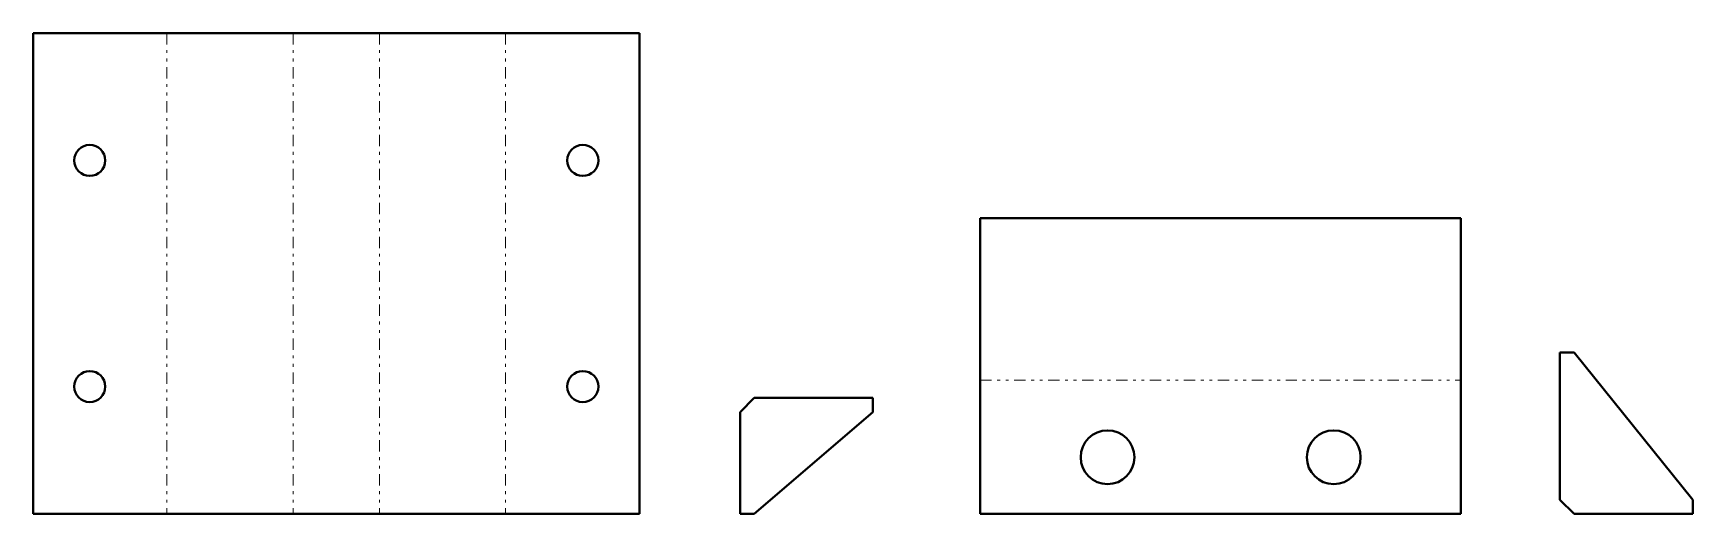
# Model space of a CAD drawing. Header units: millimetres. Extents: x 0 to 587, y 0 to 170.
import ezdxf

# ---------------------------------------------------------------- set-up
doc = ezdxf.new("R2010")
doc.units = ezdxf.units.MM
doc.linetypes.add('K5LT_BASIC', pattern=[0])
doc.linetypes.add('K5LT_CHAIN_LINE_WITH_2_POINTS', pattern=[12, 4, -2, 1, -2, 1, -2])

msp = doc.modelspace()

# ---------------------------------------------------------------- linework, layer by layer
at = {"color": 7, "linetype": 'K5LT_BASIC', "lineweight": 40, "true_color": 0xffffff}
for p, q in [((0, 170), (0, 0)), ((44, 170), (0, 170)), ((50.6, 170), (44, 170)), ((88.6, 170), (50.6, 170)), ((95.19, 170), (88.6, 170)), ((119.19, 170), (95.19, 170)), ((125.79, 170), (119.19, 170)), ((163.79, 170), (125.79, 170)), ((170.39, 170), (163.79, 170)), ((214.39, 170), (170.39, 170)), ((214.39, 170), (214.39, 0)), ((335, 104.6), (505, 104.6)), ((335, 104.6), (335, 50.6)), ((505, 104.6), (505, 50.6)), ((540, 57), (545, 57)), ((540, 5), (540, 57)), ((545, 57), (587, 5)), ((335, 50.6), (335, 44)), ((505, 50.6), (505, 44)), ((335, 44), (335, 0)), ((505, 44), (505, 0)), ((255, 41), (250, 36)), ((250, 36), (250, 0)), ((297, 41), (255, 41)), ((255, 0), (297, 36)), ((297, 36), (297, 41)), ((44, 0), (0, 0)), ((250, 0), (255, 0)), ((335, 0), (505, 0)), ((540, 5), (545, 0)), ((587, 0), (545, 0)), ((587, 5), (587, 0)), ((50.6, 0), (44, 0)), ((88.6, 0), (50.6, 0)), ((95.19, 0), (88.6, 0)), ((119.19, 0), (95.19, 0)), ((125.79, 0), (119.19, 0)), ((163.79, 0), (125.79, 0)), ((170.39, 0), (163.79, 0)), ((214.39, 0), (170.39, 0))]:
    msp.add_line(p, q, dxfattribs=at)
at = {"color": 7, "linetype": 'K5LT_CHAIN_LINE_WITH_2_POINTS', "lineweight": 18, "true_color": 0xffffff}
for p, q in [((47.3, 170), (47.3, 0)), ((91.9, 170), (91.9, 0)), ((122.49, 170), (122.49, 0)), ((167.09, 170), (167.09, 0)), ((335, 47.3), (505, 47.3))]:
    msp.add_line(p, q, dxfattribs=at)
at = {"color": 7, "linetype": 'K5LT_BASIC', "lineweight": 40, "true_color": 0xffffff}
for centre, radius in [((20, 125), 5.5), ((194.39, 125), 5.5), ((20, 45), 5.5), ((194.39, 45), 5.5), ((380, 20), 9.5), ((460, 20), 9.5)]:
    msp.add_circle(centre, radius, dxfattribs=at)

doc.saveas('drawing.dxf')
